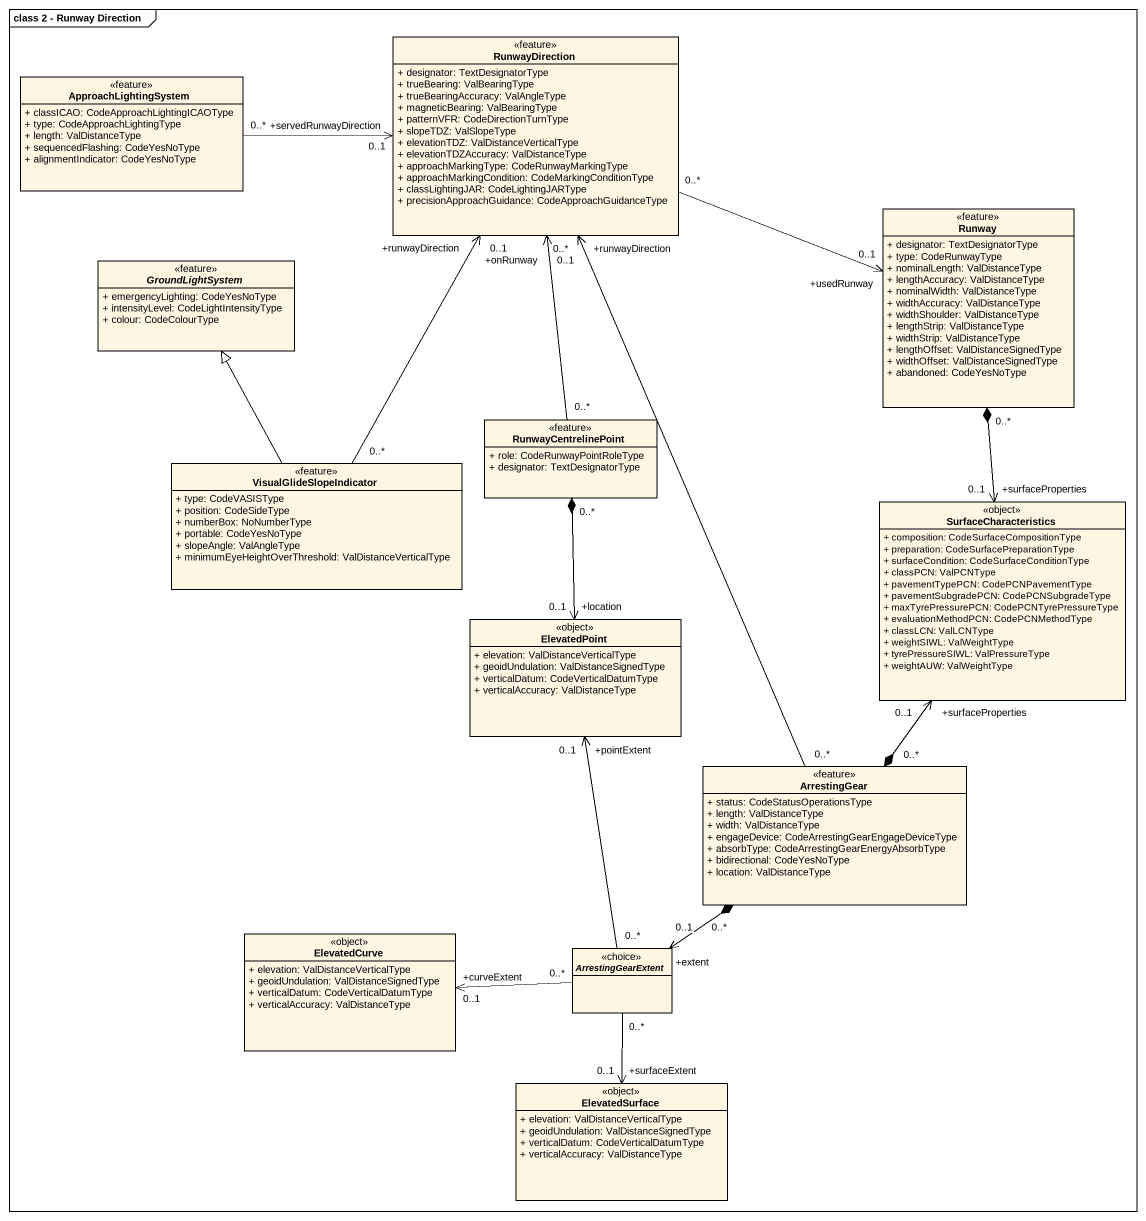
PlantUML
@startuml
mainframe class 2 - Runway Direction
hide circle
hide empty members
skinparam classAttributeIconSize 0
class RunwayDirection <<feature>> {
  + designator: TextDesignatorType
  + trueBearing: ValBearingType
  + trueBearingAccuracy: ValAngleType
  + magneticBearing: ValBearingType
  + patternVFR: CodeDirectionTurnType
  + slopeTDZ: ValSlopeType
  + elevationTDZ: ValDistanceVerticalType
  + elevationTDZAccuracy: ValDistanceType
  + approachMarkingType: CodeRunwayMarkingType
  + approachMarkingCondition: CodeMarkingConditionType
  + classLightingJAR: CodeLightingJARType
  + precisionApproachGuidance: CodeApproachGuidanceType
}
class ApproachLightingSystem <<feature>> {
  + classICAO: CodeApproachLightingICAOType
  + type: CodeApproachLightingType
  + length: ValDistanceType
  + sequencedFlashing: CodeYesNoType
  + alignmentIndicator: CodeYesNoType
}
class Runway <<feature>> {
  + designator: TextDesignatorType
  + type: CodeRunwayType
  + nominalLength: ValDistanceType
  + lengthAccuracy: ValDistanceType
  + nominalWidth: ValDistanceType
  + widthAccuracy: ValDistanceType
  + widthShoulder: ValDistanceType
  + lengthStrip: ValDistanceType
  + widthStrip: ValDistanceType
  + lengthOffset: ValDistanceSignedType
  + widthOffset: ValDistanceSignedType
  + abandoned: CodeYesNoType
}
abstract class GroundLightSystem <<feature>> {
  + emergencyLighting: CodeYesNoType
  + intensityLevel: CodeLightIntensityType
  + colour: CodeColourType
}
class RunwayCentrelinePoint <<feature>> {
  + role: CodeRunwayPointRoleType
  + designator: TextDesignatorType
}
class VisualGlideSlopeIndicator <<feature>> {
  + type: CodeVASISType
  + position: CodeSideType
  + numberBox: NoNumberType
  + portable: CodeYesNoType
  + slopeAngle: ValAngleType
  + minimumEyeHeightOverThreshold: ValDistanceVerticalType
}
class SurfaceCharacteristics <<object>> {
  + composition: CodeSurfaceCompositionType
  + preparation: CodeSurfacePreparationType
  + surfaceCondition: CodeSurfaceConditionType
  + classPCN: ValPCNType
  + pavementTypePCN: CodePCNPavementType
  + pavementSubgradePCN: CodePCNSubgradeType
  + maxTyrePressurePCN: CodePCNTyrePressureType
  + evaluationMethodPCN: CodePCNMethodType
  + classLCN: ValLCNType
  + weightSIWL: ValWeightType
  + tyrePressureSIWL: ValPressureType
  + weightAUW: ValWeightType
}
class ElevatedPoint <<object>> {
  + elevation: ValDistanceVerticalType
  + geoidUndulation: ValDistanceSignedType
  + verticalDatum: CodeVerticalDatumType
  + verticalAccuracy: ValDistanceType
}
class ArrestingGear <<feature>> {
  + status: CodeStatusOperationsType
  + length: ValDistanceType
  + width: ValDistanceType
  + engageDevice: CodeArrestingGearEngageDeviceType
  + absorbType: CodeArrestingGearEnergyAbsorbType
  + bidirectional: CodeYesNoType
  + location: ValDistanceType
}
class ElevatedCurve <<object>> {
  + elevation: ValDistanceVerticalType
  + geoidUndulation: ValDistanceSignedType
  + verticalDatum: CodeVerticalDatumType
  + verticalAccuracy: ValDistanceType
}
abstract class ArrestingGearExtent <<choice>>
class ElevatedSurface <<object>> {
  + elevation: ValDistanceVerticalType
  + geoidUndulation: ValDistanceSignedType
  + verticalDatum: CodeVerticalDatumType
  + verticalAccuracy: ValDistanceType
}
RunwayDirection "0..*" -right-> "+usedRunway\n0..1" Runway
RunwayDirection "+onRunway\n0..1" <-- "0..*" RunwayCentrelinePoint
ApproachLightingSystem "0..*" -right-> "+servedRunwayDirection\n0..1" RunwayDirection
Runway "0..*" *--> "+surfaceProperties\n0..1" SurfaceCharacteristics
RunwayCentrelinePoint "0..*" *--> "+location\n0..1" ElevatedPoint
VisualGlideSlopeIndicator "0..*" -up-> "+runwayDirection\n0..1" RunwayDirection
VisualGlideSlopeIndicator -up-|> GroundLightSystem
ArrestingGear "0..*" -up-> "+runwayDirection\n0..*" RunwayDirection
ArrestingGear "0..*" *-up-> "+surfaceProperties\n0..1" SurfaceCharacteristics
ArrestingGear "0..*" *--> "+extent\n0..1" ArrestingGearExtent
ArrestingGearExtent "0..*" -up-> "+pointExtent\n0..1" ElevatedPoint
ArrestingGearExtent "0..*" -left-> "+curveExtent\n0..1" ElevatedCurve
ArrestingGearExtent "0..*" --> "+surfaceExtent\n0..1" ElevatedSurface
@enduml
